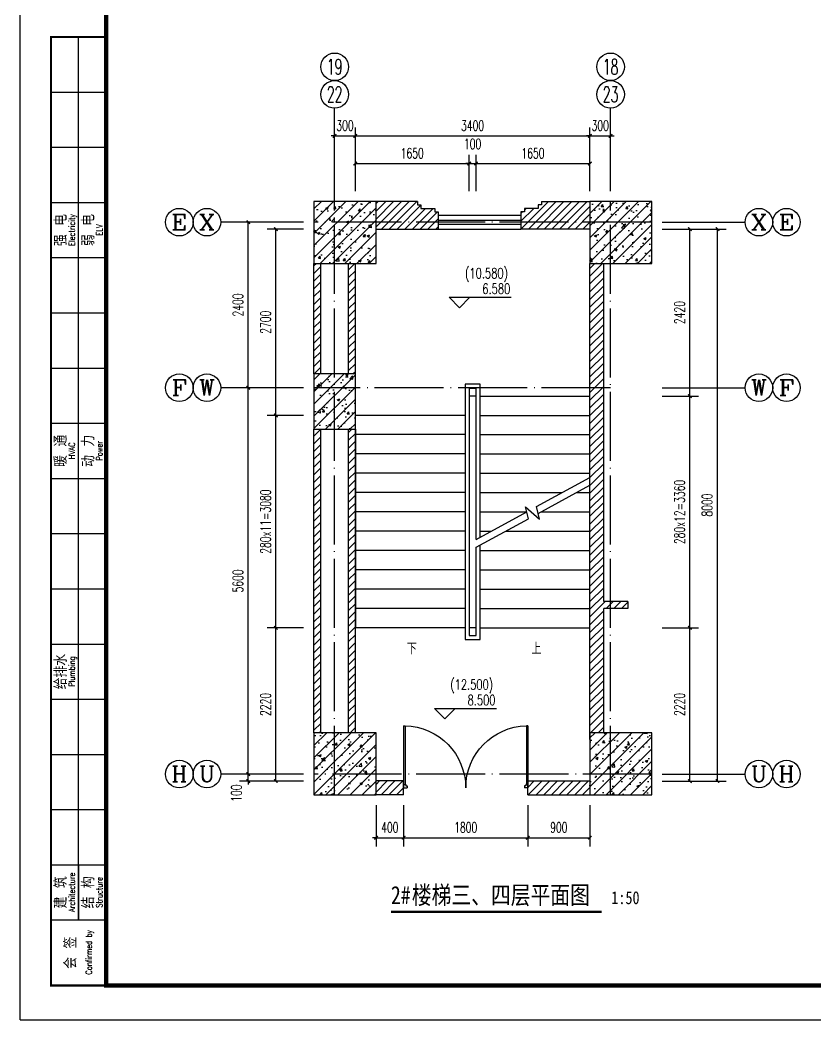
# Model space of a CAD drawing. Extents: x 307762 to 522490, y -326758 to -245675.
# Drawn here: x 369400 to 380924, y -275375 to -260880 of the extents above; entities that cross this region are included whole.
import ezdxf
from ezdxf.enums import TextEntityAlignment as Align

# ---------------------------------------------------------------- set-up
doc = ezdxf.new("R2010")
doc.units = 0
doc.header["$LTSCALE"] = 1000
doc.header["$MEASUREMENT"] = 0
doc.linetypes.add('DOTE', pattern=[2.42, 2, -0.2, 0.02, -0.2])
doc.layers.get('0').update_dxf_attribs({"linetype": 'CONTINUOUS'})
doc.layers.get('Defpoints').update_dxf_attribs({"color": 6, "linetype": 'CONTINUOUS'})
for name, color, linetype in [('A-墙线', 2, 'CONTINUOUS'), ('A-外窗', 145, 'CONTINUOUS'), ('A-门', 167, 'CONTINUOUS'), ('AXIS', 3, 'CONTINUOUS'), ('AXIS_TEXT', 7, 'CONTINUOUS'), ('COLUMN', 2, 'CONTINUOUS'), ('DIM_ELEV', 3, 'CONTINUOUS'), ('DIM_SYMB', 3, 'CONTINUOUS'), ('DOTE', 1, 'DOTE'), ('PUB_DIM', 3, 'CONTINUOUS'), ('PUB_HATCH', 250, 'CONTINUOUS'), ('PUB_TEXT', 7, 'CONTINUOUS'), ('STAIR', 4, 'CONTINUOUS'), ('图框', 85, 'CONTINUOUS')]:
    doc.layers.add(name, color=color, linetype=linetype)
doc.styles.add('_TCH_AXIS', font='COMPLEX', dxfattribs={"bigfont": 'GBCBIG'})
doc.styles.add('_TCH_DIM', font='SIMPLEX', dxfattribs={"bigfont": 'GBCBIG'})
doc.styles.add('COMPLEX', font='COMPLEX')
doc.styles.add('DIM_FONT', font='SIMPLEX.shx', dxfattribs={"width": 0.65})
doc.styles.add('TKZ2_tjkts.shx', font='tjromant.shx', dxfattribs={"bigfont": 'tjkts.shx'})
doc.styles.add('房间名称', font='simhei.ttf', dxfattribs={"width": 0.8})
doc.dimstyles.new('DIMN50', dxfattribs={"dimscale": 0.5, "dimtxt": 300, "dimasz": 100, "dimexe": 250, "dimexo": 300, "dimgap": 150, "dimtad": 1, "dimdec": 0, "dimzin": 0, "dimdsep": 46, "dimtxsty": 'DIM_FONT', "dimblk": 'ARCHTICK', "dimcen": 0.09, "dimclrt": 7, "dimazin": 2, "dimtfac": 1, "dimtdec": 0, "dimtix": 1, "dimtmove": 2, "dimatfit": 3, "dimfxl": 0, "dimtolj": 1, "dimtzin": 0, "dimarcsym": 0})
pattern_1 = [(45, (0, 0), (-88.388348, 88.388348), []), (50, (0, 0), (358.6301, -31.37607), [37.5, -412.5]), (355, (0, 0), (-69.37567, 376.09607), [30, -330]), (100.4514, (29.9, -2.6), (289.2547, 344.71977), [31.8701, -350.57106]), (46.1842, (0, 100), (533.62052, -82.7595), [56.25, -618.75]), (96.6356, (44.47, 93.1), (467.33135, 487.05894), [47.80514, -525.8565]), (351.1842, (0, 100), (467.331, 487.0593), [45, -495]), (21, (50, 75), (298.45353, -201.30945), [37.5, -412.5]), (326, (50, 75), (121.65767, 362.57502), [30, -330]), (71.4514, (74.87, 58.22), (420.11131, 161.26525), [31.8701, -350.57106]), (37.5, (0, 0), (6.079928, 166.446927), [0, -326, 0, -335, 0, -331.25]), (7.5, (0, 0), (131.53477, 197.205856), [0, -191, 0, -318.5, 0, -126.25]), (327.5, (-111.5, 0), (266.91122, -11.277436), [0, -125, 0, -390, 0, -517.5]), (317.5, (-161.5, 0), (291.59308, 50.05249), [0, -162.5, 0, -259, 0, -367.5])]

# ---------------------------------------------------------------- blocks, each defined once
blk = doc.blocks.new('m1800')
at = {"layer": 'A-墙线'}
for p, q in [((-900, -100), (-900, 100)), ((900, -100), (900, 100))]:
    blk.add_line(p, q, dxfattribs=at)
at = {"layer": 'A-门'}
for p, q in [((-900, 900), (-900, 0)), ((-900, 900), (-880, 900)), ((-880, 900), (-880, 50)), ((880, 900), (880, 50)), ((900, 900), (880, 900)), ((900, 900), (900, 0)), ((-900, 50), (-870, 50)), ((-900, 0), (-850, 0)), ((-870, 50), (-870, 30)), ((-870, 30), (-850, 30)), ((-850, 30), (-850, 0)), ((850, 30), (850, 0)), ((870, 30), (850, 30)), ((900, 0), (850, 0)), ((870, 50), (870, 30)), ((900, 50), (870, 50))]:
    blk.add_line(p, q, dxfattribs=at)
for centre, start, end in [((-900, 0), 0, 88.7267), ((900, 0), 91.2733, 180)]:
    blk.add_arc(centre, 900, start, end, dxfattribs=at)
blk = doc.blocks.new('TJAD_TK_A1')
for p, q in [((517.38, 385.45), (517.38, 641.45)), ((509.38, 625.45), (525.38, 625.45)), ((509.38, 609.45), (525.38, 609.45)), ((509.38, 593.45), (525.38, 593.45)), ((509.38, 577.45), (525.38, 577.45)), ((509.38, 561.45), (525.38, 561.45)), ((509.38, 545.45), (525.38, 545.45)), ((509.38, 529.45), (525.38, 529.45)), ((509.38, 513.45), (525.38, 513.45)), ((509.38, 497.45), (525.38, 497.45)), ((509.38, 481.45), (525.38, 481.45)), ((509.38, 465.45), (525.38, 465.45)), ((509.38, 449.45), (525.38, 449.45)), ((509.38, 433.45), (525.38, 433.45)), ((509.38, 417.45), (525.38, 417.45)), ((509.38, 401.45), (525.38, 401.45)), ((517.38, 401.45), (517.38, 385.45)), ((509.38, 385.45), (525.38, 385.45))]:
    blk.add_line(p, q)
at = {"layer": '图框'}
for q in [(500.38, 950.45), (1341.38, 356.45)]:
    blk.add_line((500.38, 356.45), q, dxfattribs=at)
at = {"layer": '图框', "const_width": 1.2}
blk.add_lwpolyline([(1331.38, 940.45), (525.38, 940.45), (525.38, 366.45), (1331.38, 366.45)], close=True, dxfattribs=at)
at = {"layer": '图框', "const_width": 0.6}
blk.add_lwpolyline([(525.38, 366.45), (509.38, 366.45), (509.38, 641.45), (525.38, 641.45)], dxfattribs=at)
at = {"style": 'TKZ2_tjkts.shx'}
for s, p in [('强 电', (512.17, 585.45)), ('弱 电', (520.17, 585.45)), ('暖 通', (512.17, 521.45)), ('动 力', (520.17, 521.45)), ('给排水', (512.17, 457.45)), ('建 筑', (512.17, 393.45)), ('结 构', (520.17, 393.45)), ('会 签', (515, 375.95))]:
    blk.add_text(s, height=3.6, rotation=90, dxfattribs=at).set_placement(p, align=Align.MIDDLE_CENTER)
at = {"style": 'TKZ2_tjkts.shx', "width": 0.8}
for s, p in [('Electricity', (515.4, 585.45)), ('ELV', (523.4, 585.45)), ('HVAC', (515.4, 521.45)), ('Power', (523.4, 521.45)), ('Plumbing', (515.4, 457.45)), ('Architecture', (515.4, 393.45)), ('Structure', (523.4, 393.45)), ('Confirmed by', (520.33, 376.06))]:
    blk.add_text(s, height=1.8, rotation=90, dxfattribs=at).set_placement(p, align=Align.MIDDLE_CENTER)
blk = doc.blocks.new('_ArchTick')
at = {"color": 0, "linetype": 'ByBlock', "const_width": 0.4}
blk.add_lwpolyline([(-0.5, -0.5), (0.5, 0.5)], dxfattribs=at)
blk = doc.blocks.new('*D291')
at = {"layer": 'Defpoints', "color": 0}
for p in [(374561, -272111), (374961, -272111), (374961, -272733)]:
    blk.add_point(p, dxfattribs=at)
at = {"layer": 'PUB_DIM', "color": 0, "lineweight": -2}
for p, q in [((374561, -272261), (374561, -272858)), ((374961, -272261), (374961, -272858)), ((374561, -272733), (374511, -272733)), ((374561, -272733), (374961, -272733)), ((374961, -272733), (375011, -272733))]:
    blk.add_line(p, q, dxfattribs=at)
at = {"layer": 'PUB_DIM', "color": 0, "lineweight": -2, "xscale": 50, "yscale": 50, "zscale": 50}
blk.add_blockref('_ArchTick', (374561, -272733), dxfattribs=at)
at = {"layer": 'PUB_DIM', "color": 0, "lineweight": -2, "xscale": 50, "yscale": 50, "zscale": 50, "rotation": 180}
blk.add_blockref('_ArchTick', (374961, -272733), dxfattribs=at)
at = {"layer": 'PUB_DIM', "color": 7, "insert": (374761, -272583), "char_height": 150, "attachment_point": 5, "style": 'DIM_FONT'}
blk.add_mtext('\\A1;400', dxfattribs=at)
blk = doc.blocks.new('*D292')
at = {"layer": 'Defpoints', "color": 0}
for p in [(374961, -272111), (376761, -272111), (376761, -272733)]:
    blk.add_point(p, dxfattribs=at)
at = {"layer": 'PUB_DIM', "color": 0, "lineweight": -2}
for p, q in [((374961, -272261), (374961, -272858)), ((376761, -272261), (376761, -272858)), ((374961, -272733), (376761, -272733))]:
    blk.add_line(p, q, dxfattribs=at)
at = {"layer": 'PUB_DIM', "color": 0, "lineweight": -2, "xscale": 50, "yscale": 50, "zscale": 50, "rotation": 180}
blk.add_blockref('_ArchTick', (374961, -272733), dxfattribs=at)
at = {"layer": 'PUB_DIM', "color": 0, "lineweight": -2, "xscale": 50, "yscale": 50, "zscale": 50}
blk.add_blockref('_ArchTick', (376761, -272733), dxfattribs=at)
at = {"layer": 'PUB_DIM', "color": 7, "insert": (375861, -272583), "char_height": 150, "attachment_point": 5, "style": 'DIM_FONT'}
blk.add_mtext('\\A1;1800', dxfattribs=at)
blk = doc.blocks.new('*D293')
at = {"layer": 'Defpoints', "color": 0}
for p in [(376761, -272111), (377661, -272111), (377661, -272733)]:
    blk.add_point(p, dxfattribs=at)
at = {"layer": 'PUB_DIM', "color": 0, "lineweight": -2}
for p, q in [((376761, -272261), (376761, -272858)), ((377661, -272261), (377661, -272858)), ((376761, -272733), (377661, -272733))]:
    blk.add_line(p, q, dxfattribs=at)
at = {"layer": 'PUB_DIM', "color": 0, "lineweight": -2, "xscale": 50, "yscale": 50, "zscale": 50, "rotation": 180}
blk.add_blockref('_ArchTick', (376761, -272733), dxfattribs=at)
at = {"layer": 'PUB_DIM', "color": 0, "lineweight": -2, "xscale": 50, "yscale": 50, "zscale": 50}
blk.add_blockref('_ArchTick', (377661, -272733), dxfattribs=at)
at = {"layer": 'PUB_DIM', "color": 7, "insert": (377211, -272583), "char_height": 150, "attachment_point": 5, "style": 'DIM_FONT'}
blk.add_mtext('\\A1;900', dxfattribs=at)
blk = doc.blocks.new('*D585')
at = {"layer": 'AXIS', "color": 0, "lineweight": -2}
for p, q in [((373511, -269691), (372984, -269691)), ((373109, -271911), (373109, -269691)), ((373511, -271911), (372984, -271911))]:
    blk.add_line(p, q, dxfattribs=at)
at = {"layer": 'Defpoints', "color": 0}
for p in [(373109, -269691), (373661, -269691), (373661, -271911)]:
    blk.add_point(p, dxfattribs=at)
at = {"layer": 'AXIS', "color": 0, "lineweight": -2, "xscale": 50, "yscale": 50, "zscale": 50}
for p, rotation in [((373109, -269691), 90), ((373109, -271911), 270)]:
    blk.add_blockref('_ArchTick', p, dxfattribs=dict(at, rotation=rotation))
at = {"layer": 'AXIS', "color": 7, "insert": (372959, -270801), "char_height": 150, "attachment_point": 5, "rotation": 90, "style": 'DIM_FONT'}
blk.add_mtext('\\A1;2220', dxfattribs=at)
blk = doc.blocks.new('*D586')
at = {"layer": 'AXIS', "color": 0, "lineweight": -2}
for p, q in [((373511, -266611), (372984, -266611)), ((373109, -269691), (373109, -266611)), ((373511, -269691), (372984, -269691))]:
    blk.add_line(p, q, dxfattribs=at)
at = {"layer": 'Defpoints', "color": 0}
for p in [(373109, -266611), (373661, -266611), (373661, -269691)]:
    blk.add_point(p, dxfattribs=at)
at = {"layer": 'AXIS', "color": 0, "lineweight": -2, "xscale": 50, "yscale": 50, "zscale": 50}
for p, rotation in [((373109, -266611), 90), ((373109, -269691), 270)]:
    blk.add_blockref('_ArchTick', p, dxfattribs=dict(at, rotation=rotation))
at = {"layer": 'AXIS', "color": 7, "insert": (372959, -268151), "char_height": 150, "attachment_point": 5, "rotation": 90, "style": 'DIM_FONT'}
blk.add_mtext('\\A1;280x11=3080', dxfattribs=at)
blk = doc.blocks.new('*D587')
at = {"layer": 'AXIS', "color": 0, "lineweight": -2}
for p, q in [((373511, -263911), (372984, -263911)), ((373109, -266611), (373109, -263911)), ((373511, -266611), (372984, -266611))]:
    blk.add_line(p, q, dxfattribs=at)
at = {"layer": 'Defpoints', "color": 0}
for p in [(373109, -263911), (373661, -263911), (373661, -266611)]:
    blk.add_point(p, dxfattribs=at)
at = {"layer": 'AXIS', "color": 0, "lineweight": -2, "xscale": 50, "yscale": 50, "zscale": 50}
for p, rotation in [((373109, -263911), 90), ((373109, -266611), 270)]:
    blk.add_blockref('_ArchTick', p, dxfattribs=dict(at, rotation=rotation))
at = {"layer": 'AXIS', "color": 7, "insert": (372959, -265261), "char_height": 150, "attachment_point": 5, "rotation": 90, "style": 'DIM_FONT'}
blk.add_mtext('\\A1;2700', dxfattribs=at)
blk = doc.blocks.new('*D588')
at = {"layer": 'AXIS', "color": 0, "lineweight": -2}
for p, q in [((372709, -271811), (372709, -271761)), ((373511, -271811), (372584, -271811)), ((373511, -271911), (372584, -271911)), ((372709, -271911), (372709, -271811)), ((372709, -271911), (372709, -271961))]:
    blk.add_line(p, q, dxfattribs=at)
at = {"layer": 'Defpoints', "color": 0}
for p in [(372709, -271811), (373661, -271811), (373661, -271911)]:
    blk.add_point(p, dxfattribs=at)
at = {"layer": 'AXIS', "color": 0, "lineweight": -2, "xscale": 50, "yscale": 50, "zscale": 50}
for p, rotation in [((372709, -271811), 270), ((372709, -271911), 90)]:
    blk.add_blockref('_ArchTick', p, dxfattribs=dict(at, rotation=rotation))
at = {"layer": 'AXIS', "color": 7, "insert": (372537, -272086), "char_height": 150, "attachment_point": 5, "rotation": 90, "style": 'DIM_FONT'}
blk.add_mtext('\\A1;100', dxfattribs=at)
blk = doc.blocks.new('*D589')
at = {"layer": 'AXIS', "color": 0, "lineweight": -2}
for p, q in [((373511, -266211), (372584, -266211)), ((372709, -271811), (372709, -266211)), ((373511, -271811), (372584, -271811))]:
    blk.add_line(p, q, dxfattribs=at)
at = {"layer": 'Defpoints', "color": 0}
for p in [(372709, -266211), (373661, -266211), (373661, -271811)]:
    blk.add_point(p, dxfattribs=at)
at = {"layer": 'AXIS', "color": 0, "lineweight": -2, "xscale": 50, "yscale": 50, "zscale": 50}
for p, rotation in [((372709, -266211), 90), ((372709, -271811), 270)]:
    blk.add_blockref('_ArchTick', p, dxfattribs=dict(at, rotation=rotation))
at = {"layer": 'AXIS', "color": 7, "insert": (372559, -269011), "char_height": 150, "attachment_point": 5, "rotation": 90, "style": 'DIM_FONT'}
blk.add_mtext('\\A1;5600', dxfattribs=at)
blk = doc.blocks.new('*D590')
at = {"layer": 'AXIS', "color": 0, "lineweight": -2}
for p, q in [((373511, -263811), (372584, -263811)), ((372709, -266211), (372709, -263811)), ((373511, -266211), (372584, -266211))]:
    blk.add_line(p, q, dxfattribs=at)
at = {"layer": 'Defpoints', "color": 0}
for p in [(372709, -263811), (373661, -263811), (373661, -266211)]:
    blk.add_point(p, dxfattribs=at)
at = {"layer": 'AXIS', "color": 0, "lineweight": -2, "xscale": 50, "yscale": 50, "zscale": 50}
for p, rotation in [((372709, -263811), 90), ((372709, -266211), 270)]:
    blk.add_blockref('_ArchTick', p, dxfattribs=dict(at, rotation=rotation))
at = {"layer": 'AXIS', "color": 7, "insert": (372559, -265011), "char_height": 150, "attachment_point": 5, "rotation": 90, "style": 'DIM_FONT'}
blk.add_mtext('\\A1;2400', dxfattribs=at)
blk = doc.blocks.new('*D591')
at = {"layer": 'AXIS', "color": 0, "lineweight": -2}
for p, q in [((374261, -263361), (374261, -262836)), ((375911, -263361), (375911, -262836)), ((374261, -262961), (375911, -262961))]:
    blk.add_line(p, q, dxfattribs=at)
at = {"layer": 'Defpoints', "color": 0}
for p in [(375911, -262961), (374261, -263511), (375911, -263511)]:
    blk.add_point(p, dxfattribs=at)
at = {"layer": 'AXIS', "color": 0, "lineweight": -2, "xscale": 50, "yscale": 50, "zscale": 50, "rotation": 180}
blk.add_blockref('_ArchTick', (374261, -262961), dxfattribs=at)
at = {"layer": 'AXIS', "color": 0, "lineweight": -2, "xscale": 50, "yscale": 50, "zscale": 50}
blk.add_blockref('_ArchTick', (375911, -262961), dxfattribs=at)
at = {"layer": 'AXIS', "color": 7, "insert": (375086, -262811), "char_height": 150, "attachment_point": 5, "style": 'DIM_FONT'}
blk.add_mtext('\\A1;1650', dxfattribs=at)
blk = doc.blocks.new('*D592')
at = {"layer": 'AXIS', "color": 0, "lineweight": -2}
for p, q in [((375911, -263361), (375911, -262836)), ((376011, -263361), (376011, -262836)), ((375911, -262961), (375861, -262961)), ((375911, -262961), (376011, -262961)), ((376011, -262961), (376061, -262961))]:
    blk.add_line(p, q, dxfattribs=at)
at = {"layer": 'Defpoints', "color": 0}
for p in [(376011, -262961), (375911, -263511), (376011, -263511)]:
    blk.add_point(p, dxfattribs=at)
at = {"layer": 'AXIS', "color": 0, "lineweight": -2, "xscale": 50, "yscale": 50, "zscale": 50}
blk.add_blockref('_ArchTick', (375911, -262961), dxfattribs=at)
at = {"layer": 'AXIS', "color": 0, "lineweight": -2, "xscale": 50, "yscale": 50, "zscale": 50, "rotation": 180}
blk.add_blockref('_ArchTick', (376011, -262961), dxfattribs=at)
at = {"layer": 'AXIS', "color": 7, "insert": (375961, -262677), "char_height": 150, "attachment_point": 5, "style": 'DIM_FONT'}
blk.add_mtext('\\A1;100', dxfattribs=at)
blk = doc.blocks.new('*D593')
at = {"layer": 'AXIS', "color": 0, "lineweight": -2}
for p, q in [((376011, -263361), (376011, -262836)), ((377661, -263361), (377661, -262836)), ((376011, -262961), (377661, -262961))]:
    blk.add_line(p, q, dxfattribs=at)
at = {"layer": 'Defpoints', "color": 0}
for p in [(377661, -262961), (376011, -263511), (377661, -263511)]:
    blk.add_point(p, dxfattribs=at)
at = {"layer": 'AXIS', "color": 0, "lineweight": -2, "xscale": 50, "yscale": 50, "zscale": 50, "rotation": 180}
blk.add_blockref('_ArchTick', (376011, -262961), dxfattribs=at)
at = {"layer": 'AXIS', "color": 0, "lineweight": -2, "xscale": 50, "yscale": 50, "zscale": 50}
blk.add_blockref('_ArchTick', (377661, -262961), dxfattribs=at)
at = {"layer": 'AXIS', "color": 7, "insert": (376836, -262811), "char_height": 150, "attachment_point": 5, "style": 'DIM_FONT'}
blk.add_mtext('\\A1;1650', dxfattribs=at)
blk = doc.blocks.new('*D594')
at = {"layer": 'AXIS', "color": 0, "lineweight": -2}
for p, q in [((373961, -263361), (373961, -262436)), ((374261, -263361), (374261, -262436)), ((373961, -262561), (373911, -262561)), ((373961, -262561), (374261, -262561)), ((374261, -262561), (374311, -262561))]:
    blk.add_line(p, q, dxfattribs=at)
at = {"layer": 'Defpoints', "color": 0}
for p in [(374261, -262561), (373961, -263511), (374261, -263511)]:
    blk.add_point(p, dxfattribs=at)
at = {"layer": 'AXIS', "color": 0, "lineweight": -2, "xscale": 50, "yscale": 50, "zscale": 50}
blk.add_blockref('_ArchTick', (373961, -262561), dxfattribs=at)
at = {"layer": 'AXIS', "color": 0, "lineweight": -2, "xscale": 50, "yscale": 50, "zscale": 50, "rotation": 180}
blk.add_blockref('_ArchTick', (374261, -262561), dxfattribs=at)
at = {"layer": 'AXIS', "color": 7, "insert": (374111, -262411), "char_height": 150, "attachment_point": 5, "style": 'DIM_FONT'}
blk.add_mtext('\\A1;300', dxfattribs=at)
blk = doc.blocks.new('*D595')
at = {"layer": 'AXIS', "color": 0, "lineweight": -2}
for p, q in [((374261, -263361), (374261, -262436)), ((377661, -263361), (377661, -262436)), ((374261, -262561), (377661, -262561))]:
    blk.add_line(p, q, dxfattribs=at)
at = {"layer": 'Defpoints', "color": 0}
for p in [(377661, -262561), (374261, -263511), (377661, -263511)]:
    blk.add_point(p, dxfattribs=at)
at = {"layer": 'AXIS', "color": 0, "lineweight": -2, "xscale": 50, "yscale": 50, "zscale": 50, "rotation": 180}
blk.add_blockref('_ArchTick', (374261, -262561), dxfattribs=at)
at = {"layer": 'AXIS', "color": 0, "lineweight": -2, "xscale": 50, "yscale": 50, "zscale": 50}
blk.add_blockref('_ArchTick', (377661, -262561), dxfattribs=at)
at = {"layer": 'AXIS', "color": 7, "insert": (375961, -262411), "char_height": 150, "attachment_point": 5, "style": 'DIM_FONT'}
blk.add_mtext('\\A1;3400', dxfattribs=at)
blk = doc.blocks.new('*D596')
at = {"layer": 'AXIS', "color": 0, "lineweight": -2}
for p, q in [((377661, -263361), (377661, -262436)), ((377961, -263361), (377961, -262436)), ((377661, -262561), (377611, -262561)), ((377661, -262561), (377961, -262561)), ((377961, -262561), (378011, -262561))]:
    blk.add_line(p, q, dxfattribs=at)
at = {"layer": 'Defpoints', "color": 0}
for p in [(377961, -262561), (377661, -263511), (377961, -263511)]:
    blk.add_point(p, dxfattribs=at)
at = {"layer": 'AXIS', "color": 0, "lineweight": -2, "xscale": 50, "yscale": 50, "zscale": 50}
blk.add_blockref('_ArchTick', (377661, -262561), dxfattribs=at)
at = {"layer": 'AXIS', "color": 0, "lineweight": -2, "xscale": 50, "yscale": 50, "zscale": 50, "rotation": 180}
blk.add_blockref('_ArchTick', (377961, -262561), dxfattribs=at)
at = {"layer": 'AXIS', "color": 7, "insert": (377811, -262411), "char_height": 150, "attachment_point": 5, "style": 'DIM_FONT'}
blk.add_mtext('\\A1;300', dxfattribs=at)
blk = doc.blocks.new('*D597')
at = {"layer": 'AXIS', "color": 0, "lineweight": -2}
for p, q in [((378711, -269691), (379236, -269691)), ((379111, -271911), (379111, -269691)), ((378711, -271911), (379236, -271911))]:
    blk.add_line(p, q, dxfattribs=at)
at = {"layer": 'Defpoints', "color": 0}
for p in [(378561, -269691), (379111, -269691), (378561, -271911)]:
    blk.add_point(p, dxfattribs=at)
at = {"layer": 'AXIS', "color": 0, "lineweight": -2, "xscale": 50, "yscale": 50, "zscale": 50}
for p, rotation in [((379111, -269691), 90), ((379111, -271911), 270)]:
    blk.add_blockref('_ArchTick', p, dxfattribs=dict(at, rotation=rotation))
at = {"layer": 'AXIS', "color": 7, "insert": (378961, -270801), "char_height": 150, "attachment_point": 5, "rotation": 90, "style": 'DIM_FONT'}
blk.add_mtext('\\A1;2220', dxfattribs=at)
blk = doc.blocks.new('*D598')
at = {"layer": 'AXIS', "color": 0, "lineweight": -2}
for p, q in [((378711, -266331), (379236, -266331)), ((379111, -269691), (379111, -266331)), ((378711, -269691), (379236, -269691))]:
    blk.add_line(p, q, dxfattribs=at)
at = {"layer": 'Defpoints', "color": 0}
for p in [(378561, -266331), (379111, -266331), (378561, -269691)]:
    blk.add_point(p, dxfattribs=at)
at = {"layer": 'AXIS', "color": 0, "lineweight": -2, "xscale": 50, "yscale": 50, "zscale": 50}
for p, rotation in [((379111, -266331), 90), ((379111, -269691), 270)]:
    blk.add_blockref('_ArchTick', p, dxfattribs=dict(at, rotation=rotation))
at = {"layer": 'AXIS', "color": 7, "insert": (378961, -268011), "char_height": 150, "attachment_point": 5, "rotation": 90, "style": 'DIM_FONT'}
blk.add_mtext('\\A1;280x12=3360', dxfattribs=at)
blk = doc.blocks.new('*D599')
at = {"layer": 'AXIS', "color": 0, "lineweight": -2}
for p, q in [((378711, -263911), (379236, -263911)), ((379111, -266331), (379111, -263911)), ((378711, -266331), (379236, -266331))]:
    blk.add_line(p, q, dxfattribs=at)
at = {"layer": 'Defpoints', "color": 0}
for p in [(378561, -263911), (379111, -263911), (378561, -266331)]:
    blk.add_point(p, dxfattribs=at)
at = {"layer": 'AXIS', "color": 0, "lineweight": -2, "xscale": 50, "yscale": 50, "zscale": 50}
for p, rotation in [((379111, -263911), 90), ((379111, -266331), 270)]:
    blk.add_blockref('_ArchTick', p, dxfattribs=dict(at, rotation=rotation))
at = {"layer": 'AXIS', "color": 7, "insert": (378961, -265121), "char_height": 150, "attachment_point": 5, "rotation": 90, "style": 'DIM_FONT'}
blk.add_mtext('\\A1;2420', dxfattribs=at)
blk = doc.blocks.new('*D600')
at = {"layer": 'AXIS', "color": 0, "lineweight": -2}
for p, q in [((378711, -263911), (379636, -263911)), ((379511, -271911), (379511, -263911)), ((378711, -271911), (379636, -271911))]:
    blk.add_line(p, q, dxfattribs=at)
at = {"layer": 'Defpoints', "color": 0}
for p in [(378561, -263911), (379511, -263911), (378561, -271911)]:
    blk.add_point(p, dxfattribs=at)
at = {"layer": 'AXIS', "color": 0, "lineweight": -2, "xscale": 50, "yscale": 50, "zscale": 50}
for p, rotation in [((379511, -263911), 90), ((379511, -271911), 270)]:
    blk.add_blockref('_ArchTick', p, dxfattribs=dict(at, rotation=rotation))
at = {"layer": 'AXIS', "color": 7, "insert": (379361, -267911), "char_height": 150, "attachment_point": 5, "rotation": 90, "style": 'DIM_FONT'}
blk.add_mtext('\\A1;8000', dxfattribs=at)
blk = doc.blocks.new('_AXISO')
blk.add_circle((0, 0), 0.5)
at = {"layer": 'AXIS_TEXT', "style": 'COMPLEX', "width": 1.041667}
blk.add_attdef('A', text='', height=0.56, dxfattribs=at).set_placement((-0.25, -0.28), (0.25, -0.28), align=Align.FIT)

msp = doc.modelspace()

# ---------------------------------------------------------------- hatches: boundary and pattern name
at = {"layer": 'PUB_HATCH'}
h = msp.add_hatch(dxfattribs=at)
h.set_pattern_fill('ANSI31', color=256, scale=50, style=0)
h.set_pattern_definition([(45, (363858.63, -272110.54), (-56.1266, 56.1266), [])])
h.paths.add_polyline_path([(373761, -264410.5), (373661, -264410.5), (373661, -266010.5), (373761, -266010.5)])
h.paths.add_polyline_path([(374261, -264410.5), (374161, -264410.5), (374161, -266010.5), (374261, -266010.5)])
h.paths.add_polyline_path([(373761, -266810.5), (373661, -266810.5), (373661, -271210.5), (373761, -271210.5)])
h.paths.add_polyline_path([(374261, -266810.5), (374161, -266810.5), (374161, -271210.5), (374261, -271210.5)])
h.paths.add_polyline_path([(374961, -271910.5), (374561, -271910.5), (374561, -272110.5), (374961, -272110.5)])
h.paths.add_polyline_path([(377661, -271910.5), (376761, -271910.5), (376761, -272010.5), (376761, -272110.5), (377661, -272110.5)])
h.paths.add_polyline_path([(377661, -263510.5), (376961, -263510.5), (376961, -263560.5), (376911, -263560.5), (376911, -263610.5), (376711, -263610.5), (376711, -263660.5), (376661, -263660.5), (376661, -263910.5), (377661, -263910.5)])
h.paths.add_polyline_path([(375461, -263660.5), (375411, -263660.5), (375411, -263610.5), (375211, -263610.5), (375211, -263560.5), (375161, -263560.5), (375161, -263510.5), (374561, -263510.5), (374561, -263910.5), (375461, -263910.5)])
h.paths.add_polyline_path([(377661, -264410.5), (377861, -264410.5), (377861, -271210.5), (377661, -271210.5)])
h.paths.add_polyline_path([(377861, -269310.5), (378211, -269310.5), (378211, -269410.5), (377861, -269410.5)])
h = msp.add_hatch(dxfattribs=at)
h.set_pattern_fill('钢筋混凝土', color=256, scale=50, style=0)
h.set_pattern_definition(pattern_1)
h.paths.add_polyline_path([(373661, -264410.5), (374561, -264410.5), (374561, -263510.5), (373661, -263510.5)])
h = msp.add_hatch(dxfattribs=at)
h.set_pattern_fill('钢筋混凝土', color=256, scale=50, style=0)
h.set_pattern_definition(pattern_1)
h.paths.add_polyline_path([(377661, -264410.5), (378561, -264410.5), (378561, -263510.5), (377661, -263510.5)])
h = msp.add_hatch(dxfattribs=at)
h.set_pattern_fill('钢筋混凝土', color=256, scale=50, style=0)
h.set_pattern_definition(pattern_1)
h.paths.add_polyline_path([(373661, -266810.5), (374261, -266810.5), (374261, -266010.5), (373661, -266010.5)])
h = msp.add_hatch(dxfattribs=at)
h.set_pattern_fill('钢筋混凝土', color=256, scale=50, style=0)
h.set_pattern_definition(pattern_1)
h.paths.add_polyline_path([(373661, -272110.5), (374561, -272110.5), (374561, -271210.5), (373661, -271210.5)])
h = msp.add_hatch(dxfattribs=at)
h.set_pattern_fill('钢筋混凝土', color=256, scale=50, style=0)
h.set_pattern_definition(pattern_1)
h.paths.add_polyline_path([(377661, -272110.5), (378561, -272110.5), (378561, -271210.5), (377661, -271210.5)])

# ---------------------------------------------------------------- linework, layer by layer
at = {"layer": 'A-墙线'}
for p, q in [((375161, -263510.5), (374561, -263510.5)), ((375161, -263510.5), (375161, -263560.5)), ((376961, -263510.5), (376961, -263560.5)), ((376961, -263510.5), (377661, -263510.5)), ((375161, -263560.5), (375211, -263560.5)), ((375211, -263560.5), (375211, -263610.5)), ((375211, -263610.5), (375411, -263610.5)), ((375411, -263610.5), (375411, -263660.5)), ((375411, -263660.5), (375461, -263660.5)), ((375461, -263660.5), (375461, -263910.5)), ((376711, -263660.5), (376661, -263660.5)), ((376661, -263660.5), (376661, -263910.5)), ((376711, -263610.5), (376711, -263660.5)), ((376911, -263610.5), (376711, -263610.5)), ((376911, -263560.5), (376911, -263610.5)), ((376961, -263560.5), (376911, -263560.5)), ((374561, -263910.5), (375461, -263910.5)), ((377661, -263910.5), (376661, -263910.5)), ((373661, -266010.5), (373661, -264410.5)), ((373761, -266010.5), (373761, -264410.5)), ((374161, -266010.5), (374161, -264410.5)), ((374261, -266010.5), (374261, -264410.5)), ((377661, -271310.5), (377661, -264410.5)), ((377861, -269310.5), (377861, -264410.5)), ((373661, -271210.5), (373661, -266810.5)), ((373761, -271210.5), (373761, -266810.5)), ((374161, -271210.5), (374161, -266810.5)), ((374261, -271210.5), (374261, -266810.5)), ((378211, -269310.5), (377861, -269310.5)), ((378211, -269410.5), (377861, -269410.5)), ((377861, -271210.5), (377861, -269410.5)), ((374961, -271910.5), (374561, -271910.5)), ((376761, -271910.5), (377661, -271910.5)), ((374961, -272110.5), (374561, -272110.5)), ((376761, -272110.5), (377661, -272110.5))]:
    msp.add_line(p, q, dxfattribs=at)
at = {"layer": 'A-外窗'}
for p, q in [((375461, -263710.5), (376661, -263710.5)), ((375461, -263780.5), (376661, -263780.5)), ((375461, -263840.5), (376661, -263840.5)), ((375461, -263910.5), (376661, -263910.5))]:
    msp.add_line(p, q, dxfattribs=at)
at = {"layer": 'AXIS'}
for p, q in [((373961, -261758.8), (373961, -261758.8)), ((377961, -261758.8), (377961, -261758.8)), ((373961, -263360.5), (373961, -262158.8)), ((377961, -263360.5), (377961, -262158.8)), ((371909.3, -263810.5), (371909.3, -263810.5)), ((373511, -263810.5), (372309.3, -263810.5)), ((378711, -263810.5), (379911, -263810.5)), ((380311, -263810.5), (380311, -263810.5)), ((371909.3, -266210.5), (371909.3, -266210.5)), ((373511, -266210.5), (372309.3, -266210.5)), ((378711, -266210.5), (379911, -266210.5)), ((380311, -266210.5), (380311, -266210.5)), ((371909.3, -271810.5), (371909.3, -271810.5)), ((373511, -271810.5), (372309.3, -271810.5)), ((378711, -271810.5), (379911, -271810.5)), ((380311, -271810.5), (380311, -271810.5))]:
    msp.add_line(p, q, dxfattribs=at)
at = {"layer": 'COLUMN'}
for p, q in [((374561, -263510.5), (373661, -263510.5)), ((373661, -263510.5), (373661, -264410.5)), ((374561, -264410.5), (374561, -263510.5)), ((378561, -263510.5), (377661, -263510.5)), ((377661, -263510.5), (377661, -264410.5)), ((378561, -264410.5), (378561, -263510.5)), ((373661, -264410.5), (374561, -264410.5)), ((377661, -264410.5), (378561, -264410.5)), ((374261, -266010.5), (373661, -266010.5)), ((373661, -266010.5), (373661, -266810.5)), ((374261, -266810.5), (374261, -266010.5)), ((373661, -266810.5), (374261, -266810.5)), ((374561, -271210.5), (373661, -271210.5)), ((373661, -271210.5), (373661, -272110.5)), ((374561, -272110.5), (374561, -271210.5)), ((378561, -271210.5), (377661, -271210.5)), ((377661, -271210.5), (377661, -272110.5)), ((378561, -272110.5), (378561, -271210.5)), ((373661, -272110.5), (374561, -272110.5)), ((377661, -272110.5), (378561, -272110.5))]:
    msp.add_line(p, q, dxfattribs=at)
at = {"layer": 'Defpoints'}
msp.add_line((378211, -269310.5), (378211, -269410.5), dxfattribs=at)
at = {"layer": 'DIM_ELEV'}
for p, q in [((375772.3, -265049.9), (375622.3, -264899.9)), ((375622.3, -264899.9), (376522.3, -264899.9)), ((375772.3, -265049.9), (375922.3, -264899.9)), ((375557.7, -271011.9), (375407.7, -270861.9)), ((375407.7, -270861.9), (376307.7, -270861.9)), ((375557.7, -271011.9), (375707.7, -270861.9))]:
    msp.add_line(p, q, dxfattribs=at)
at = {"layer": 'DIM_SYMB'}
for points in [[(375056, -269690.5, 0, 0, 0), (375056, -265130.5, 0, 0, 0), (376866, -265130.5, 0, 0, 0), (376866, -267580.5, 40, 0, 0), (376866, -267730.5, 0, 0, 0)], [(376866, -269690.5, 0, 0, 0), (376866, -268440.5, 40, 0, 0), (376866, -268290.5, 0, 0, 0)]]:
    msp.add_lwpolyline(points, format="xyseb", dxfattribs=at)
at = {"layer": 'DIM_SYMB', "const_width": 35}
msp.add_lwpolyline([(374776.8, -273807.1), (377832.3, -273807.1)], dxfattribs=at)
at = {"layer": 'DOTE', "ltscale": 0.5}
for p, q in [((373961, -272110.5), (373961, -262960.5)), ((373961, -272110.5), (373961, -263510.5)), ((377961, -272110.5), (377961, -263510.5)), ((378561, -263810.5), (373661, -263810.5)), ((377961, -266210.5), (373661, -266210.5)), ((378561, -271810.5), (373661, -271810.5))]:
    msp.add_line(p, q, dxfattribs=at)
at = {"layer": 'PUB_HATCH', "color": 1}
msp.add_lwpolyline([(406949.9, -246175.1), (370649.9, -246175.1), (370649.9, -274875.1), (406949.9, -274875.1)], close=True, dxfattribs=at)
at = {"layer": 'STAIR'}
for p, q in [((376071, -266160.5), (375851, -266160.5)), ((375851, -266160.5), (375851, -269860.5)), ((376011, -266220.5), (375911, -266220.5)), ((375911, -266220.5), (375911, -269800.5)), ((376011, -268409), (376011, -266220.5)), ((376071, -268376.2), (376071, -266160.5)), ((376011, -266330.5), (375911, -266330.5)), ((375911, -266330.5), (375911, -266610.5)), ((376011, -268409), (376011, -266330.5)), ((376071, -266330.5), (377661, -266330.5)), ((377661, -267509.6), (377661, -266330.5)), ((375851, -266610.5), (374261, -266610.5)), ((375911, -266610.5), (375911, -269690.5)), ((376071, -266610.5), (377661, -266610.5)), ((374261, -266810.5), (374261, -269690.5)), ((375851, -266890.5), (374261, -266890.5)), ((376071, -266890.5), (377661, -266890.5)), ((375851, -267170.5), (374261, -267170.5)), ((376071, -267170.5), (377661, -267170.5)), ((375851, -267450.5), (374261, -267450.5)), ((376071, -267450.5), (377661, -267450.5)), ((376885.2, -267932.5), (377661, -267509.6)), ((376909.6, -268033.1), (377661, -267623.5)), ((377661, -269690.5), (377661, -267623.5)), ((375851, -267730.5), (374261, -267730.5)), ((376071, -267730.5), (377255.7, -267730.5)), ((377464.7, -267730.5), (377661, -267730.5)), ((375851, -268010.5), (374261, -268010.5)), ((376011, -268409), (376745, -268008.9)), ((376071, -268010.5), (376742, -268010.5)), ((376769.3, -268109.5), (376727.4, -267936.1)), ((376727.4, -267936.1), (376929.1, -268114)), ((376929.1, -268114), (376885.2, -267932.5)), ((376951, -268010.5), (377661, -268010.5)), ((376011, -268522.8), (376769.3, -268109.5)), ((375851, -268290.5), (374261, -268290.5)), ((376071, -268290.5), (376228.3, -268290.5)), ((376437.2, -268290.5), (377661, -268290.5)), ((375851, -268570.5), (374261, -268570.5)), ((376011, -269690.5), (376011, -268522.8)), ((376011, -269800.5), (376011, -268522.8)), ((376071, -269860.5), (376071, -268490.1)), ((376071, -268570.5), (377661, -268570.5)), ((375851, -268850.5), (374261, -268850.5)), ((376071, -268850.5), (377661, -268850.5)), ((375851, -269130.5), (374261, -269130.5)), ((376071, -269130.5), (377661, -269130.5)), ((375851, -269410.5), (374261, -269410.5)), ((376071, -269410.5), (377661, -269410.5)), ((375851, -269690.5), (374261, -269690.5)), ((376011, -269690.5), (375911, -269690.5)), ((376071, -269690.5), (377661, -269690.5)), ((375851, -269860.5), (376071, -269860.5)), ((375911, -269800.5), (376011, -269800.5))]:
    msp.add_line(p, q, dxfattribs=at)

# ---------------------------------------------------------------- block references
at = {"layer": 'A-门', "xscale": -1}
msp.add_blockref('m1800', (375861, -272010.5), dxfattribs=at)
at = {"layer": 'AXIS'}
ref = msp.add_blockref('_AXISO', (373961, -261558.8), dxfattribs=dict(at, xscale=400, yscale=400, zscale=400))
ref.add_attrib('A', '19', dxfattribs={"layer": 'AXIS_TEXT', "height": 226.27, "style": '_TCH_AXIS', "width": 0.724138}).set_placement((373847.9, -261671.9), (374074.2, -261671.9), align=Align.FIT)
ref = msp.add_blockref('_AXISO', (377961, -261558.8), dxfattribs=dict(at, xscale=400, yscale=400, zscale=400))
ref.add_attrib('A', '18', dxfattribs={"layer": 'AXIS_TEXT', "height": 226.27, "style": '_TCH_AXIS', "width": 0.724138}).set_placement((377847.9, -261671.9), (378074.2, -261671.9), align=Align.FIT)
ref = msp.add_blockref('_AXISO', (373961, -261958.8), dxfattribs=dict(at, xscale=400, yscale=400, zscale=400))
ref.add_attrib('A', '22', dxfattribs={"layer": 'AXIS_TEXT', "height": 226.27, "style": '_TCH_AXIS', "width": 0.617647}).set_placement((373847.9, -262071.9), (374074.2, -262071.9), align=Align.FIT)
ref = msp.add_blockref('_AXISO', (377961, -261958.8), dxfattribs=dict(at, xscale=400, yscale=400, zscale=400))
ref.add_attrib('A', '23', dxfattribs={"layer": 'AXIS_TEXT', "height": 226.27, "style": '_TCH_AXIS', "width": 0.617647}).set_placement((377847.9, -262071.9), (378074.2, -262071.9), align=Align.FIT)
ref = msp.add_blockref('_AXISO', (371709.3, -263810.5), dxfattribs=dict(at, xscale=400, yscale=400, zscale=400))
ref.add_attrib('A', 'E', dxfattribs={"layer": 'AXIS_TEXT', "height": 226.3, "style": '_TCH_AXIS', "width": 1.3125}).set_placement((371596.1, -263923.7), (371822.4, -263923.7), align=Align.FIT)
ref = msp.add_blockref('_AXISO', (372109.3, -263810.5), dxfattribs=dict(at, xscale=400, yscale=400, zscale=400))
ref.add_attrib('A', 'X', dxfattribs={"layer": 'AXIS_TEXT', "height": 226.3, "style": '_TCH_AXIS', "width": 1.166667}).set_placement((371996.1, -263923.7), (372222.4, -263923.7), align=Align.FIT)
ref = msp.add_blockref('_AXISO', (380111, -263810.5), dxfattribs=dict(at, xscale=400, yscale=400, zscale=400))
ref.add_attrib('A', 'X', dxfattribs={"layer": 'AXIS_TEXT', "height": 226.3, "style": '_TCH_AXIS', "width": 1.166667}).set_placement((379997.9, -263923.7), (380224.2, -263923.7), align=Align.FIT)
ref = msp.add_blockref('_AXISO', (380511, -263810.5), dxfattribs=dict(at, xscale=400, yscale=400, zscale=400))
ref.add_attrib('A', 'E', dxfattribs={"layer": 'AXIS_TEXT', "height": 226.3, "style": '_TCH_AXIS', "width": 1.3125}).set_placement((380397.9, -263923.7), (380624.2, -263923.7), align=Align.FIT)
ref = msp.add_blockref('_AXISO', (371709.3, -266210.5), dxfattribs=dict(at, xscale=400, yscale=400, zscale=400))
ref.add_attrib('A', 'F', dxfattribs={"layer": 'AXIS_TEXT', "height": 226.3, "style": '_TCH_AXIS', "width": 1.3125}).set_placement((371596.1, -266323.7), (371822.4, -266323.7), align=Align.FIT)
ref = msp.add_blockref('_AXISO', (372109.3, -266210.5), dxfattribs=dict(at, xscale=400, yscale=400, zscale=400))
ref.add_attrib('A', 'W', dxfattribs={"layer": 'AXIS_TEXT', "height": 226.3, "style": '_TCH_AXIS', "width": 0.954545}).set_placement((371996.1, -266323.7), (372222.4, -266323.7), align=Align.FIT)
ref = msp.add_blockref('_AXISO', (380111, -266210.5), dxfattribs=dict(at, xscale=400, yscale=400, zscale=400))
ref.add_attrib('A', 'W', dxfattribs={"layer": 'AXIS_TEXT', "height": 226.3, "style": '_TCH_AXIS', "width": 0.954545}).set_placement((379997.9, -266323.7), (380224.2, -266323.7), align=Align.FIT)
ref = msp.add_blockref('_AXISO', (380511, -266210.5), dxfattribs=dict(at, xscale=400, yscale=400, zscale=400))
ref.add_attrib('A', 'F', dxfattribs={"layer": 'AXIS_TEXT', "height": 226.3, "style": '_TCH_AXIS', "width": 1.3125}).set_placement((380397.9, -266323.7), (380624.2, -266323.7), align=Align.FIT)
ref = msp.add_blockref('_AXISO', (371709.3, -271810.5), dxfattribs=dict(at, xscale=400, yscale=400, zscale=400))
ref.add_attrib('A', 'H', dxfattribs={"layer": 'AXIS_TEXT', "height": 226.3, "style": '_TCH_AXIS', "width": 1.05}).set_placement((371596.1, -271923.7), (371822.4, -271923.7), align=Align.FIT)
ref = msp.add_blockref('_AXISO', (372109.3, -271810.5), dxfattribs=dict(at, xscale=400, yscale=400, zscale=400))
ref.add_attrib('A', 'U', dxfattribs={"layer": 'AXIS_TEXT', "height": 226.3, "style": '_TCH_AXIS', "width": 1.05}).set_placement((371996.1, -271923.7), (372222.4, -271923.7), align=Align.FIT)
ref = msp.add_blockref('_AXISO', (380111, -271810.5), dxfattribs=dict(at, xscale=400, yscale=400, zscale=400))
ref.add_attrib('A', 'U', dxfattribs={"layer": 'AXIS_TEXT', "height": 226.3, "style": '_TCH_AXIS', "width": 1.05}).set_placement((379997.9, -271923.7), (380224.2, -271923.7), align=Align.FIT)
ref = msp.add_blockref('_AXISO', (380511, -271810.5), dxfattribs=dict(at, xscale=400, yscale=400, zscale=400))
ref.add_attrib('A', 'H', dxfattribs={"layer": 'AXIS_TEXT', "height": 226.3, "style": '_TCH_AXIS', "width": 1.05}).set_placement((380397.9, -271923.7), (380624.2, -271923.7), align=Align.FIT)
at = {"layer": '图框', "xscale": 50, "yscale": 50, "zscale": 50}
msp.add_blockref('TJAD_TK_A1', (344380.9, -293197.5), dxfattribs=at)

# ---------------------------------------------------------------- texts
at = {"layer": 'PUB_TEXT'}
for s, height, style, width, p in [('(10.580)', 148.75, '_TCH_DIM', 0.705882, (375852.3, -264624.9)), ('6.580', 148.75, '_TCH_DIM', 0.705882, (376102.3, -264849.9)), ('(12.500)', 148.75, '_TCH_DIM', 0.705882, (375637.7, -270586.9)), ('8.500', 148.75, '_TCH_DIM', 0.705882, (375887.7, -270811.9)), ('2#', 262.87, '房间名称', 0.8, (374776.8, -273695.8)), ('楼梯三、四层平面图', 262.87, '房间名称', 0.8, (375079.3, -273695.8)), ('1:50', 187.76, '房间名称', 0.8, (377972.3, -273695.8))]:
    msp.add_text(s, height=height, dxfattribs=dict(at, style=style, width=width)).set_placement(p)
at = {"layer": 'PUB_TEXT', "style": '_TCH_DIM'}
for s, p in [('上', (376813.9, -270075.5)), ('下', (375008.6, -270075.5))]:
    msp.add_text(s, height=168.8, dxfattribs=at).set_placement(p)

# ---------------------------------------------------------------- dimensions: what is measured, and where the dimension line sits
at = {"layer": 'AXIS'}
for p1, p2, distance, picture, middle in [((373961, -263510.5), (374261, -263510.5), 950, '*D594', (374111, -262410.5)), ((374261, -263510.5), (377661, -263510.5), 950, '*D595', (375961, -262410.5)), ((377661, -263510.5), (377961, -263510.5), 950, '*D596', (377811, -262410.5)), ((374261, -263510.5), (375911, -263510.5), 550, '*D591', (375086, -262810.5)), ((376011, -263510.5), (377661, -263510.5), 550, '*D593', (376836, -262810.5)), ((373661, -266210.5), (373661, -263810.5), 951.8, '*D590', (372559.3, -265010.5)), ((373661, -266610.5), (373661, -263910.5), 551.8, '*D587', (372959.3, -265260.5)), ((378561, -266330.5), (378561, -263910.5), -550, '*D599', (378961, -265120.5)), ((378561, -271910.5), (378561, -263910.5), -950, '*D600', (379361, -267910.5)), ((373661, -271810.5), (373661, -266210.5), 951.8, '*D589', (372559.3, -269010.5)), ((373661, -271910.5), (373661, -269690.5), 551.8, '*D585', (372959.3, -270800.5)), ((378561, -271910.5), (378561, -269690.5), -550, '*D597', (378961, -270800.5))]:
    dim = msp.add_aligned_dim(p1=p1, p2=p2, distance=distance, dimstyle='DIMN50', dxfattribs=at)
    dim.commit()
    dim.dimension.update_dxf_attribs({"geometry": picture, "text_midpoint": middle})
for base, p1, p2, angle, picture, middle in [((376011, -262960.5), (375911, -263510.5), (376011, -263510.5), 0, '*D592', (375961, -262676.8)), ((372709.3, -271810.5), (373661, -271910.5), (373661, -271810.5), 90, '*D588', (372536.8, -272085.5))]:
    dim = msp.add_linear_dim(base=base, p1=p1, p2=p2, angle=angle, dimstyle='DIMN50', dxfattribs=at)
    dim.commit()
    dim.dimension.update_dxf_attribs({"geometry": picture, "text_midpoint": middle, "dimtype": 129})
for p1, p2, distance, text, picture, middle in [((378561, -269690.5), (378561, -266330.5), -550, '280x12=3360', '*D598', (378961, -268010.5)), ((373661, -269690.5), (373661, -266610.5), 551.8, '280x11=3080', '*D586', (372959.3, -268150.5))]:
    dim = msp.add_aligned_dim(p1=p1, p2=p2, distance=distance, text=text, dimstyle='DIMN50', dxfattribs=at)
    dim.commit()
    dim.dimension.update_dxf_attribs({"geometry": picture, "text_midpoint": middle})
at = {"layer": 'PUB_DIM'}
for p1, p2, picture, middle in [((374561, -272110.5), (374961, -272110.5), '*D291', (374761, -272582.5)), ((374961, -272110.5), (376761, -272110.5), '*D292', (375861, -272582.5)), ((376761, -272110.5), (377661, -272110.5), '*D293', (377211, -272582.5))]:
    dim = msp.add_aligned_dim(p1=p1, p2=p2, distance=-622, dimstyle='DIMN50', dxfattribs=at)
    dim.commit()
    dim.dimension.update_dxf_attribs({"geometry": picture, "text_midpoint": middle})

doc.saveas('drawing.dxf')
